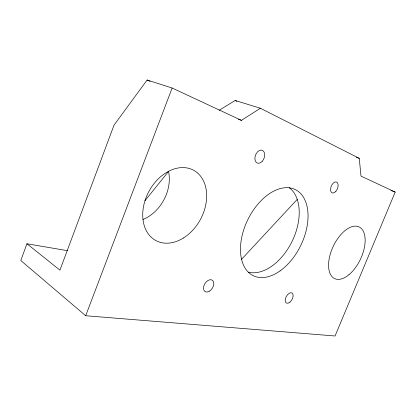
<?xml version="1.0" encoding="UTF-8"?>
<svg xmlns="http://www.w3.org/2000/svg" width="416" height="416" viewBox="0 0 416 416"><rect width="100%" height="100%" fill="white"/><g stroke="black" fill="none" stroke-linecap="round" stroke-linejoin="round"><path stroke-width="0.62" d="M67.751 250.713L26.941 243.771L20.8 260.515L85.691 315.739L335.057 335.988L395.2 192.057L360.994 176.103L359.258 158.33L260.406 108.254L235.165 100.48L219.201 110.256M85.691 315.739L172.13 88.02L147.129 80.012L114.041 125.096L59.94 270.135L26.941 243.771M144.96 200.741L168.522 171.47M241.509 259.355L297.216 199.42M238.389 119.319L241.436 120.344L260.406 108.254M356.221 157.316L359.258 158.33M390.957 190.523L395.2 192.057M147.129 80.012L150.067 81.364M172.13 88.02L241.436 120.344M235.165 100.48L236.902 101.343M289.151 187.637A47.284 29.614 -64 0 1 292.224 241.088A47.284 29.614 -64 0 1 248.321 272.163M168.537 171.324A37.341 29.276 -61.5 0 1 143.016 219.487M209.461 291.158A6.739 4.373 -58.1 0 0 212.638 280.472A6.739 4.373 -58.1 0 0 203.84 285.964A6.739 4.373 -58.1 0 0 209.461 291.158M280.088 270.889A47.913 29.448 -64 0 0 300.154 193.045A47.913 29.448 -64 0 0 242.518 233.943A47.913 29.448 -64 0 0 280.088 270.889M289.988 302.104A5.767 3.245 -61.1 0 0 292.131 293.062A5.767 3.245 -61.1 0 0 285.386 298.844A5.767 3.245 -61.1 0 0 289.988 302.104M335.884 191.324A5.871 3.344 -67.9 0 0 336.586 182.042A5.871 3.344 -67.9 0 0 330.559 189.046A5.871 3.344 -67.9 0 0 335.884 191.324M262.153 161.403A6.854 4.55 -69.1 0 0 262.361 150.316A6.854 4.55 -69.1 0 0 254.899 158.304A6.854 4.55 -69.1 0 0 262.153 161.403M183.373 238.035A39.91 29.328 -61.9 0 0 197.002 172.526A39.91 29.328 -61.9 0 0 143.702 205.608A39.91 29.328 -61.9 0 0 183.373 238.035M348.915 274.752A28.59 15.064 -64.7 0 0 361.577 228.753A28.59 15.064 -64.7 0 0 330.086 254.795A28.59 15.064 -64.7 0 0 348.915 274.752"/></g></svg>
